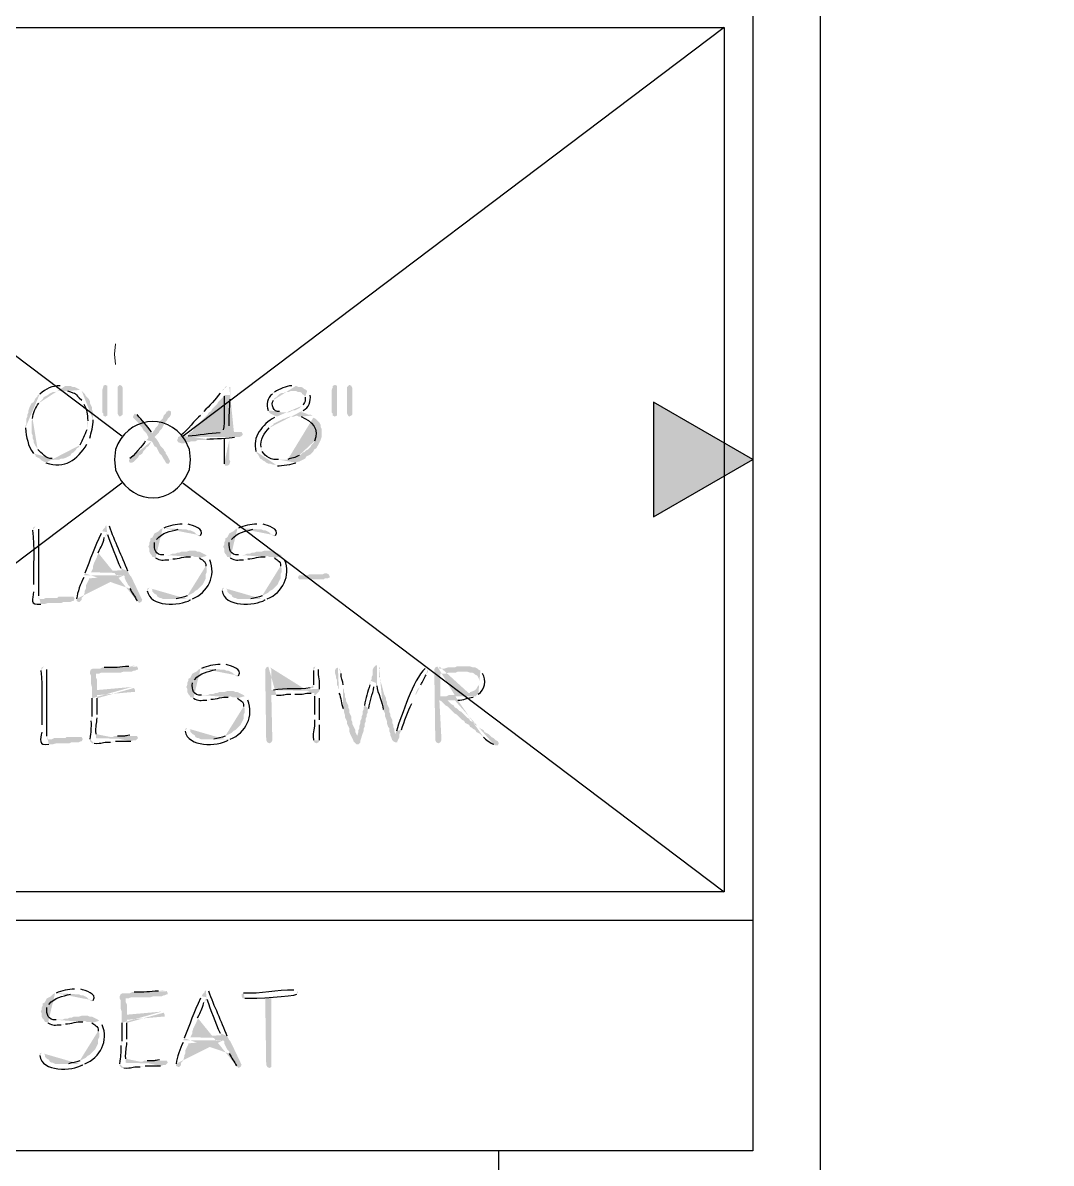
# Model space of a CAD drawing. Header units: inches. Extents: x -167 to 6071, y -6287 to -2731.
# Drawn here: x 221.4 to 274.9, y -5994.7 to -5935.3 of the extents above; entities that cross this region are included whole.
import ezdxf

# ---------------------------------------------------------------- set-up
doc = ezdxf.new("R2010")
doc.units = ezdxf.units.IN
doc.header["$LTSCALE"] = 96
doc.header["$MEASUREMENT"] = 0
doc.layers.add('Furniture', color=7, linetype='Continuous', lineweight=5, true_color=0x994d00)
doc.layers.add('PDF_Geometry', color=7, linetype='Continuous', true_color=0x4a4a4a)
doc.layers.add('PDF_Solid Fills', color=7, linetype='Continuous')

msp = doc.modelspace()

# ---------------------------------------------------------------- hatches: boundary and pattern name
at = {"layer": 'PDF_Solid Fills', "transparency": 33554559}
h = msp.add_hatch(color=256, dxfattribs=at)
h.paths.add_polyline_path([(223.53, -5954.175), (223.37, -5954.229)], flags=0)
h.paths.add_polyline_path([(222.303, -5954.655), (222.197, -5954.709), (222.197, -5954.762), (222.09, -5954.869), (221.983, -5955.082), (221.877, -5955.135), (221.77, -5955.349), (221.717, -5955.509), (221.717, -5955.615), (221.663, -5955.722), (221.663, -5955.829), (221.61, -5955.935), (221.61, -5956.202), (221.557, -5956.309), (221.557, -5956.415)], flags=0)
h.paths.add_polyline_path([(221.983, -5957.749), (222.09, -5957.855), (222.09, -5957.909), (222.303, -5958.015), (222.41, -5958.122), (223.21, -5958.069), (223.05, -5958.069), (222.943, -5958.015)], flags=0)
h.paths.add_polyline_path([(222.197, -5957.535), (222.143, -5957.429), (222.09, -5957.375), (221.983, -5957.162), (221.983, -5957.055), (221.93, -5956.949), (221.93, -5956.789), (221.877, -5956.682), (221.877, -5956.095), (221.93, -5955.935)], flags=0)
h.paths.add_polyline_path([(222.25, -5955.135), (222.357, -5955.029), (222.463, -5954.922), (222.517, -5954.815), (222.73, -5954.709), (222.783, -5954.655), (222.997, -5954.549), (223.103, -5954.549), (223.263, -5954.495), (223.477, -5954.495), (224.383, -5954.442), (224.33, -5954.389), (224.117, -5954.282), (224.01, -5954.282), (223.903, -5954.229), (223.637, -5954.229)], flags=0)
h = msp.add_hatch(color=256, dxfattribs=at)
h.paths.add_polyline_path([(224.383, -5954.442), (223.477, -5954.495), (223.743, -5954.495)], flags=0)
h.paths.add_polyline_path([(224.49, -5954.975), (224.543, -5955.082), (224.597, -5955.189)], flags=0)
h.paths.add_polyline_path([(224.81, -5956.042), (224.757, -5956.149), (224.757, -5956.522)], flags=0)
h.paths.add_polyline_path([(224.383, -5957.322), (224.33, -5957.429), (224.223, -5957.482), (224.17, -5957.589), (224.063, -5957.695), (223.957, -5957.749), (223.903, -5957.855), (223.69, -5957.962), (223.53, -5958.015), (223.423, -5958.015), (223.317, -5958.069), (223.21, -5958.069), (222.41, -5958.122), (222.623, -5958.229)], flags=0)
h.paths.add_polyline_path([(224.757, -5957.269), (224.917, -5956.949)], flags=0)
h.paths.add_polyline_path([(225.077, -5955.989), (225.077, -5955.615), (225.023, -5955.455), (225.023, -5955.349), (224.917, -5955.135), (224.917, -5955.029), (224.863, -5954.922), (224.703, -5954.762), (224.65, -5954.655), (224.49, -5954.495)], flags=0)
for points in [[(225.717, -5954.175), (225.61, -5954.229), (225.61, -5954.282), (225.557, -5954.442), (225.557, -5955.615), (225.61, -5955.669), (225.61, -5955.775), (225.717, -5955.829), (225.823, -5955.775), (225.823, -5954.229)], [(226.463, -5954.175), (226.357, -5954.282), (226.357, -5955.669), (226.41, -5955.775), (226.463, -5955.829), (226.57, -5955.775), (226.623, -5955.722), (226.623, -5954.335), (226.57, -5954.229)], [(237.663, -5954.175), (237.557, -5954.229), (237.557, -5954.282), (237.503, -5954.442), (237.503, -5955.615), (237.557, -5955.669), (237.557, -5955.775), (237.663, -5955.829), (237.77, -5955.775), (237.77, -5954.229)], [(238.41, -5954.175), (238.303, -5954.282), (238.303, -5955.669), (238.357, -5955.775), (238.41, -5955.829), (238.517, -5955.775), (238.57, -5955.722), (238.57, -5954.335), (238.517, -5954.229)], [(229.023, -5955.509), (228.97, -5955.562), (228.917, -5955.562), (228.863, -5955.669), (228.757, -5955.775), (228.703, -5955.935), (228.543, -5956.095), (228.437, -5956.309), (228.33, -5956.415), (228.277, -5956.522), (228.223, -5956.575), (228.17, -5956.682), (227.85, -5956.682), (227.957, -5956.895), (227.957, -5956.949), (227.85, -5957.055), (228.117, -5957.109), (228.17, -5957.162), (228.277, -5957.375), (228.383, -5957.429), (228.543, -5957.749), (228.65, -5957.855), (228.703, -5957.962), (228.81, -5958.122), (228.863, -5958.229), (228.917, -5958.282), (229.023, -5958.282), (229.077, -5958.175), (229.077, -5958.122), (228.97, -5957.909), (228.863, -5957.749), (228.863, -5957.695), (228.81, -5957.642), (228.757, -5957.535), (228.597, -5957.375), (228.49, -5957.162), (228.383, -5957.002), (228.277, -5956.895), (228.49, -5956.682), (228.543, -5956.575), (228.65, -5956.469), (228.703, -5956.362), (228.757, -5956.255), (228.81, -5956.202), (228.863, -5956.095), (228.917, -5956.042), (228.97, -5955.935), (229.077, -5955.829), (229.13, -5955.722), (229.13, -5955.562)], [(230.25, -5962.815), (230.09, -5962.815), (229.93, -5962.869), (229.663, -5962.869), (229.557, -5962.922), (229.45, -5962.922), (229.343, -5962.975), (229.183, -5962.975), (229.077, -5963.029), (228.757, -5963.029), (230.943, -5963.029), (230.837, -5962.975), (230.623, -5962.869), (230.517, -5962.869), (230.41, -5962.815)], [(234.143, -5962.815), (233.983, -5962.815), (233.823, -5962.869), (233.557, -5962.869), (233.45, -5962.922), (233.343, -5962.922), (233.237, -5962.975), (233.077, -5962.975), (232.97, -5963.029), (232.65, -5963.029), (234.837, -5963.029), (234.73, -5962.975), (234.517, -5962.869), (234.41, -5962.869), (234.303, -5962.815)], [(237.237, -5963.989), (237.13, -5963.989), (237.023, -5964.042), (236.33, -5964.042), (236.223, -5964.095), (235.797, -5964.095), (235.743, -5964.202), (235.797, -5964.309), (237.077, -5964.309), (237.13, -5964.255), (237.29, -5964.255), (237.397, -5964.202), (237.397, -5964.149), (237.343, -5964.042)], [(223.903, -5965.215), (223.263, -5965.215), (223.21, -5965.269), (222.623, -5965.269), (222.517, -5965.322), (222.25, -5965.322), (224.117, -5965.322), (224.063, -5965.215), (224.01, -5965.215)], [(244.437, -5968.842), (244.01, -5968.842), (243.903, -5968.895), (243.53, -5968.895), (243.37, -5968.949), (243.103, -5968.949), (245.13, -5969.002), (245.077, -5968.949), (244.97, -5968.895), (244.863, -5968.895), (244.703, -5968.842), (244.597, -5968.842)], [(232.223, -5970.122), (232.063, -5970.122), (231.903, -5970.175), (231.637, -5970.175), (231.53, -5970.229), (231.423, -5970.229), (231.317, -5970.282), (231.157, -5970.282), (231.05, -5970.335), (230.73, -5970.335), (232.917, -5970.335), (232.597, -5970.175), (232.49, -5970.175), (232.383, -5970.122)], [(224.33, -5972.522), (223.69, -5972.522), (223.637, -5972.575), (223.05, -5972.575), (222.943, -5972.629), (222.677, -5972.629), (224.543, -5972.629), (224.49, -5972.522), (224.437, -5972.522)], [(234.357, -5986.069), (234.037, -5986.069), (234.09, -5989.589), (234.143, -5989.695), (234.25, -5989.749), (234.357, -5989.695), (234.357, -5989.589)], [(224.65, -5987.029), (224.49, -5987.029), (224.33, -5987.082), (224.063, -5987.082), (223.957, -5987.135), (223.85, -5987.135), (223.743, -5987.189), (223.583, -5987.189), (223.477, -5987.242), (223.157, -5987.242), (225.343, -5987.242), (225.13, -5987.135), (225.023, -5987.082), (224.917, -5987.082), (224.81, -5987.029)]]:
    msp.add_hatch(color=256, dxfattribs=at).paths.add_polyline_path(points)
h = msp.add_hatch(color=256, dxfattribs=at)
h.paths.add_polyline_path([(232.063, -5954.229), (231.957, -5954.282), (231.903, -5954.389), (231.85, -5954.389), (231.797, -5954.495), (231.69, -5954.602)], flags=0)
h.paths.add_polyline_path([(230.837, -5955.562), (230.783, -5955.669), (230.677, -5955.775)], flags=0)
h.paths.add_polyline_path([(229.663, -5956.789), (229.61, -5956.842), (229.503, -5956.895), (229.503, -5956.949), (229.45, -5957.055), (229.503, -5957.162), (229.663, -5957.215), (229.823, -5957.215), (229.877, -5957.162), (230.09, -5957.162), (230.197, -5957.109), (230.41, -5957.109), (230.517, -5957.055), (230.89, -5957.055), (230.997, -5957.002)], flags=0)
h.paths.add_polyline_path([(232.437, -5956.895), (232.703, -5956.895), (229.93, -5956.895), (229.93, -5956.842), (230.037, -5956.789), (230.09, -5956.682), (230.197, -5956.629), (230.303, -5956.522), (230.357, -5956.415), (230.463, -5956.362), (230.517, -5956.255), (230.623, -5956.202), (230.677, -5956.095), (231.05, -5955.722), (231.103, -5955.615), (231.21, -5955.562), (231.263, -5955.455), (231.53, -5955.189), (231.583, -5955.082), (231.743, -5954.922), (231.85, -5954.815), (231.903, -5954.709), (232.223, -5954.709), (232.223, -5954.282), (232.17, -5954.282)], flags=0)
h = msp.add_hatch(color=256, dxfattribs=at)
h.paths.add_polyline_path([(236.223, -5954.495), (235.477, -5954.495), (235.637, -5954.495), (235.743, -5954.549), (235.85, -5954.549), (235.957, -5954.602), (235.957, -5954.655), (236.063, -5954.709), (236.117, -5954.815)], flags=0)
h.paths.add_polyline_path([(236.01, -5955.242), (235.903, -5955.295), (235.797, -5955.402), (235.583, -5955.509), (235.477, -5955.509), (235.263, -5955.615), (234.25, -5955.615), (234.303, -5955.669), (234.517, -5955.775), (234.677, -5955.829), (234.623, -5955.829), (234.517, -5955.882)], flags=0)
h.paths.add_polyline_path([(233.557, -5957.642), (233.61, -5957.749), (233.663, -5957.802), (233.77, -5958.015), (233.877, -5958.069), (233.93, -5958.122), (234.037, -5958.175), (234.09, -5958.229), (234.197, -5958.282), (234.303, -5958.282), (234.463, -5958.335), (234.57, -5958.335), (234.677, -5958.389)], flags=0)
h.paths.add_polyline_path([(235.637, -5958.229), (235.743, -5958.175), (235.797, -5958.175), (235.903, -5958.122), (234.837, -5958.069), (234.73, -5958.069)], flags=0)
h.paths.add_polyline_path([(233.877, -5957.642), (233.823, -5957.535), (233.823, -5957.429)], flags=0)
h.paths.add_polyline_path([(234.25, -5956.415), (234.357, -5956.309), (234.463, -5956.255), (234.463, -5956.202), (234.997, -5955.935), (235.05, -5955.935), (235.157, -5955.882), (235.317, -5955.829), (235.53, -5955.829), (235.69, -5955.775), (236.49, -5955.775), (236.383, -5955.722), (236.277, -5955.722), (236.17, -5955.669), (236.01, -5955.615), (235.903, -5955.615), (236.01, -5955.509)], flags=0)
h.paths.add_polyline_path([(236.383, -5954.709), (236.33, -5954.602)], flags=0)
h = msp.add_hatch(color=256, dxfattribs=at)
h.paths.add_polyline_path([(235.53, -5954.229), (235.423, -5954.229)], flags=0)
h.paths.add_polyline_path([(234.517, -5954.549), (234.463, -5954.549), (234.41, -5954.655)], flags=0)
h.paths.add_polyline_path([(234.197, -5955.509), (234.25, -5955.615), (234.997, -5955.615), (234.89, -5955.615), (234.783, -5955.562)], flags=0)
h.paths.add_polyline_path([(234.463, -5954.975), (234.517, -5954.869), (234.623, -5954.815), (234.783, -5954.655), (234.89, -5954.602), (234.997, -5954.602), (235.103, -5954.549), (235.263, -5954.549), (235.37, -5954.495), (236.223, -5954.495), (236.17, -5954.442), (236.063, -5954.389), (236.01, -5954.335), (235.903, -5954.282), (235.743, -5954.282), (235.637, -5954.229)], flags=0)
h = msp.add_hatch(color=256, dxfattribs=at)
h.paths.add_polyline_path([(232.223, -5954.709), (231.903, -5954.709), (231.903, -5954.762)], flags=0)
h.paths.add_polyline_path([(231.85, -5956.522), (231.85, -5956.682), (231.69, -5956.682)], flags=0)
h.paths.add_polyline_path([(230.037, -5956.842), (229.93, -5956.895), (232.703, -5956.895), (232.81, -5956.842), (232.863, -5956.789), (232.863, -5956.735), (232.81, -5956.629), (232.17, -5956.629), (232.17, -5956.309)], flags=0)
h.paths.add_polyline_path([(232.223, -5954.922), (232.223, -5954.815)], flags=0)
h = msp.add_hatch(color=256, dxfattribs=at)
h.paths.add_polyline_path([(227.263, -5955.669), (227.21, -5955.722), (227.157, -5955.829), (227.157, -5955.882), (227.477, -5956.202), (227.53, -5956.309), (227.637, -5956.415), (227.69, -5956.522), (227.797, -5956.629), (227.85, -5956.682), (228.17, -5956.682), (228.117, -5956.629)], flags=0)
h.paths.add_polyline_path([(227.37, -5955.722), (227.317, -5955.722)], flags=0)
h = msp.add_hatch(color=256, dxfattribs=at)
h.paths.add_polyline_path([(236.49, -5955.775), (235.69, -5955.775), (235.797, -5955.829), (235.903, -5955.829)], flags=0)
h.paths.add_polyline_path([(236.597, -5957.109), (236.543, -5957.215), (236.437, -5957.322), (236.383, -5957.429), (236.277, -5957.535), (236.17, -5957.589), (236.063, -5957.695), (236.01, -5957.695), (235.903, -5957.802), (235.797, -5957.855)], flags=0)
h.paths.add_polyline_path([(235.21, -5958.069), (234.837, -5958.069), (235.903, -5958.122), (236.117, -5958.015), (236.17, -5957.909), (236.383, -5957.802), (236.49, -5957.695), (236.543, -5957.642), (236.597, -5957.535), (236.703, -5957.482), (236.917, -5957.055), (236.97, -5956.895), (236.97, -5956.469), (236.917, -5956.362), (236.917, -5956.255), (236.863, -5956.149), (236.65, -5955.935), (236.543, -5955.882)], flags=0)
h = msp.add_hatch(color=256, dxfattribs=at)
h.paths.add_polyline_path([(227.85, -5957.055), (227.797, -5957.109)], flags=0)
h.paths.add_polyline_path([(226.997, -5958.015), (226.943, -5958.122), (226.997, -5958.229), (227.103, -5958.229), (227.21, -5958.175), (227.423, -5957.962), (227.477, -5957.855), (227.583, -5957.802), (227.637, -5957.749), (227.69, -5957.642), (227.797, -5957.535), (227.85, -5957.429), (227.957, -5957.375), (228.063, -5957.215), (228.117, -5957.109)], flags=0)
h = msp.add_hatch(color=256, dxfattribs=at)
h.paths.add_polyline_path([(232.17, -5956.949), (231.903, -5956.949), (231.903, -5957.002)], flags=0)
h.paths.add_polyline_path([(231.903, -5958.282), (231.957, -5958.389), (232.063, -5958.389), (232.17, -5958.335), (232.223, -5958.175), (232.17, -5958.069), (232.17, -5957.055)], flags=0)
h = msp.add_hatch(color=256, dxfattribs=at)
h.paths.add_polyline_path([(222.09, -5961.535), (221.983, -5961.589), (221.93, -5961.749)], flags=0)
h.paths.add_polyline_path([(221.983, -5964.575), (221.983, -5964.949)], flags=0)
h.paths.add_polyline_path([(222.357, -5965.589), (222.57, -5965.589), (222.73, -5965.535), (223.423, -5965.535), (223.53, -5965.482), (223.903, -5965.482), (224.01, -5965.429), (224.063, -5965.429), (224.117, -5965.322), (222.25, -5965.322), (222.25, -5965.162)], flags=0)
h.paths.add_polyline_path([(222.25, -5961.695), (222.197, -5961.589)], flags=0)
h = msp.add_hatch(color=256, dxfattribs=at)
h.paths.add_polyline_path([(225.557, -5961.802), (225.503, -5961.909)], flags=0)
h.paths.add_polyline_path([(224.65, -5963.989), (224.597, -5964.095), (226.677, -5964.095), (226.73, -5964.149), (226.73, -5964.255), (226.783, -5964.362), (226.89, -5964.575), (226.997, -5964.682), (226.997, -5964.789)], flags=0)
h.paths.add_polyline_path([(227.37, -5965.429), (227.477, -5965.535), (227.583, -5965.482), (227.637, -5965.375), (227.157, -5964.362), (227.103, -5964.255), (227.05, -5964.149), (226.997, -5964.095), (226.943, -5963.989), (224.97, -5963.935), (225.077, -5963.722), (225.077, -5963.615), (225.13, -5963.455), (225.183, -5963.349), (225.29, -5963.135), (225.29, -5963.082), (225.343, -5963.029), (225.343, -5962.922)], flags=0)
h.paths.add_polyline_path([(225.663, -5962.122), (225.77, -5962.015), (225.823, -5961.855)], flags=0)
h = msp.add_hatch(color=256, dxfattribs=at)
h.paths.add_polyline_path([(225.77, -5961.482), (225.717, -5961.535), (225.717, -5961.589), (225.663, -5961.642), (225.61, -5961.695), (225.557, -5961.802), (225.823, -5961.855), (225.823, -5961.962)], flags=0)
h.paths.add_polyline_path([(226.517, -5963.722), (226.57, -5963.829), (224.97, -5963.935), (226.943, -5963.989), (226.89, -5963.882)], flags=0)
h.paths.add_polyline_path([(225.93, -5961.535), (225.877, -5961.482)], flags=0)
h = msp.add_hatch(color=256, dxfattribs=at)
h.paths.add_polyline_path([(228.703, -5961.642), (228.597, -5961.695), (228.49, -5961.802), (228.277, -5961.909), (228.17, -5962.122), (228.063, -5962.175), (228.063, -5962.282), (228.01, -5962.389), (228.01, -5962.495), (227.957, -5962.602), (228.01, -5962.709), (228.01, -5962.869), (228.063, -5962.975), (228.117, -5963.029), (228.17, -5963.135), (228.223, -5963.135), (228.33, -5963.189)], flags=0)
h.paths.add_polyline_path([(229.023, -5963.295), (229.13, -5963.295), (229.237, -5963.242)], flags=0)
h.paths.add_polyline_path([(230.143, -5963.135), (230.25, -5963.082), (230.997, -5963.082), (230.943, -5963.029), (228.757, -5963.029)], flags=0)
h.paths.add_polyline_path([(228.277, -5962.389), (228.33, -5962.282), (228.383, -5962.229)], flags=0)
h.paths.add_polyline_path([(229.503, -5961.695), (229.77, -5961.695)], flags=0)
h = msp.add_hatch(color=256, dxfattribs=at)
h.paths.add_polyline_path([(229.77, -5961.429), (229.717, -5961.429)], flags=0)
h.paths.add_polyline_path([(228.757, -5961.642), (228.703, -5961.642), (229.77, -5961.695), (229.93, -5961.695), (230.037, -5961.749), (230.143, -5961.749), (230.25, -5961.802), (230.357, -5961.855), (230.463, -5961.962), (230.517, -5961.962), (230.517, -5962.015), (230.623, -5962.069), (230.677, -5962.015)], flags=0)
h.paths.add_polyline_path([(230.037, -5961.429), (229.877, -5961.429)], flags=0)
h = msp.add_hatch(color=256, dxfattribs=at)
h.paths.add_polyline_path([(232.597, -5961.642), (232.49, -5961.695), (232.383, -5961.802), (232.17, -5961.909), (232.063, -5962.122), (231.957, -5962.175), (231.957, -5962.282), (231.903, -5962.389), (231.903, -5962.495), (231.85, -5962.602), (231.903, -5962.709), (231.903, -5962.869), (231.957, -5962.975), (232.01, -5963.029), (232.063, -5963.135), (232.117, -5963.135), (232.223, -5963.189)], flags=0)
h.paths.add_polyline_path([(232.917, -5963.295), (233.023, -5963.295), (233.13, -5963.242)], flags=0)
h.paths.add_polyline_path([(234.037, -5963.135), (234.143, -5963.082), (234.89, -5963.082), (234.837, -5963.029), (232.65, -5963.029)], flags=0)
h.paths.add_polyline_path([(232.17, -5962.389), (232.223, -5962.282), (232.277, -5962.229)], flags=0)
h.paths.add_polyline_path([(233.397, -5961.695), (233.663, -5961.695)], flags=0)
h = msp.add_hatch(color=256, dxfattribs=at)
h.paths.add_polyline_path([(233.663, -5961.429), (233.61, -5961.429)], flags=0)
h.paths.add_polyline_path([(232.65, -5961.642), (232.597, -5961.642), (233.663, -5961.695), (233.823, -5961.695), (233.93, -5961.749), (234.037, -5961.749), (234.143, -5961.802), (234.25, -5961.855), (234.357, -5961.962), (234.41, -5961.962), (234.41, -5962.015), (234.517, -5962.069), (234.57, -5962.015)], flags=0)
h.paths.add_polyline_path([(233.93, -5961.429), (233.77, -5961.429)], flags=0)
h = msp.add_hatch(color=256, dxfattribs=at)
h.paths.add_polyline_path([(230.997, -5963.082), (230.25, -5963.082), (230.357, -5963.135), (230.517, -5963.135), (230.623, -5963.189)], flags=0)
h.paths.add_polyline_path([(230.943, -5963.615), (230.997, -5963.722), (230.997, -5963.935), (230.943, -5964.042), (230.943, -5964.255), (230.89, -5964.362), (230.783, -5964.575), (230.517, -5964.842), (230.41, -5964.895), (230.303, -5965.002), (229.983, -5965.162)], flags=0)
h.paths.add_polyline_path([(229.397, -5965.322), (229.023, -5965.322), (230.25, -5965.322)], flags=0)
h.paths.add_polyline_path([(231.157, -5963.295), (231.05, -5963.189)], flags=0)
h = msp.add_hatch(color=256, dxfattribs=at)
h.paths.add_polyline_path([(234.89, -5963.082), (234.143, -5963.082), (234.25, -5963.135), (234.41, -5963.135), (234.517, -5963.189)], flags=0)
h.paths.add_polyline_path([(234.837, -5963.615), (234.89, -5963.722), (234.89, -5963.935), (234.837, -5964.042), (234.837, -5964.255), (234.783, -5964.362), (234.677, -5964.575), (234.517, -5964.735), (234.41, -5964.842), (234.303, -5964.895), (234.197, -5965.002), (233.877, -5965.162)], flags=0)
h.paths.add_polyline_path([(233.29, -5965.322), (232.917, -5965.322), (234.143, -5965.322)], flags=0)
h.paths.add_polyline_path([(235.05, -5963.295), (234.943, -5963.189)], flags=0)
h = msp.add_hatch(color=256, dxfattribs=at)
h.paths.add_polyline_path([(224.597, -5964.095), (224.597, -5964.202)], flags=0)
h.paths.add_polyline_path([(224.223, -5965.322), (224.223, -5965.429), (224.33, -5965.482), (224.383, -5965.482), (224.49, -5965.375), (224.49, -5965.269), (224.597, -5965.162), (224.65, -5964.949), (224.65, -5964.895), (224.703, -5964.789), (224.703, -5964.629), (224.757, -5964.522), (224.81, -5964.415), (224.863, -5964.309), (224.863, -5964.255), (226.677, -5964.095)], flags=0)
h = msp.add_hatch(color=256, dxfattribs=at)
h.paths.add_polyline_path([(228.01, -5964.735), (227.903, -5964.789), (227.903, -5964.895)], flags=0)
h.paths.add_polyline_path([(230.143, -5965.375), (230.25, -5965.322), (228.703, -5965.322), (228.597, -5965.269), (228.543, -5965.269), (228.437, -5965.215), (228.383, -5965.109), (228.277, -5965.055), (228.17, -5964.949), (228.17, -5964.842), (228.117, -5964.789)], flags=0)
h = msp.add_hatch(color=256, dxfattribs=at)
h.paths.add_polyline_path([(231.903, -5964.735), (231.797, -5964.789), (231.797, -5964.895)], flags=0)
h.paths.add_polyline_path([(234.037, -5965.375), (234.143, -5965.322), (232.597, -5965.322), (232.49, -5965.269), (232.437, -5965.269), (232.33, -5965.215), (232.277, -5965.109), (232.17, -5965.055), (232.063, -5964.949), (232.063, -5964.842), (232.01, -5964.789)], flags=0)
h = msp.add_hatch(color=256, dxfattribs=at)
h.paths.add_polyline_path([(222.517, -5968.842), (222.41, -5968.895), (222.357, -5969.055)], flags=0)
h.paths.add_polyline_path([(222.41, -5971.882), (222.41, -5972.255)], flags=0)
h.paths.add_polyline_path([(222.783, -5972.895), (222.997, -5972.895), (223.157, -5972.842), (223.85, -5972.842), (223.957, -5972.789), (224.33, -5972.789), (224.437, -5972.735), (224.49, -5972.735), (224.543, -5972.629), (222.677, -5972.629), (222.677, -5972.469)], flags=0)
h.paths.add_polyline_path([(222.677, -5969.002), (222.623, -5968.895)], flags=0)
h = msp.add_hatch(color=256, dxfattribs=at)
h.paths.add_polyline_path([(227.263, -5968.789), (227.103, -5968.842), (226.943, -5968.842)], flags=0)
h.paths.add_polyline_path([(225.663, -5968.895), (225.557, -5968.895), (225.45, -5968.949), (225.077, -5968.949), (224.97, -5969.002), (224.917, -5969.109), (224.917, -5969.215), (224.97, -5969.322), (224.97, -5969.749), (225.023, -5969.909), (225.023, -5970.122), (225.29, -5970.069), (225.29, -5969.535), (225.237, -5969.429), (225.237, -5969.215), (225.397, -5969.215), (225.503, -5969.162), (226.517, -5969.162), (226.677, -5969.109), (227.103, -5969.109), (227.21, -5969.055), (227.263, -5969.055), (227.37, -5969.002), (227.423, -5969.002), (227.423, -5968.949), (227.37, -5968.842)], flags=0)
h = msp.add_hatch(color=256, dxfattribs=at)
h.paths.add_polyline_path([(230.677, -5968.949), (230.57, -5969.002), (230.463, -5969.109), (230.25, -5969.215), (230.143, -5969.429), (230.037, -5969.482), (230.037, -5969.589), (229.983, -5969.695), (229.983, -5969.802), (229.93, -5969.909), (229.983, -5970.015), (229.983, -5970.175), (230.037, -5970.282), (230.09, -5970.335), (230.143, -5970.442), (230.197, -5970.442), (230.303, -5970.495)], flags=0)
h.paths.add_polyline_path([(230.997, -5970.602), (231.103, -5970.602), (231.21, -5970.549)], flags=0)
h.paths.add_polyline_path([(232.117, -5970.442), (232.223, -5970.389), (232.97, -5970.389), (232.917, -5970.335), (230.73, -5970.335)], flags=0)
h.paths.add_polyline_path([(230.25, -5969.695), (230.303, -5969.589), (230.357, -5969.535)], flags=0)
h.paths.add_polyline_path([(231.477, -5969.002), (231.743, -5969.002)], flags=0)
h = msp.add_hatch(color=256, dxfattribs=at)
h.paths.add_polyline_path([(231.743, -5968.735), (231.69, -5968.735)], flags=0)
h.paths.add_polyline_path([(230.73, -5968.949), (230.677, -5968.949), (231.743, -5969.002), (231.903, -5969.002), (232.01, -5969.055), (232.117, -5969.055), (232.33, -5969.162), (232.437, -5969.269), (232.49, -5969.269), (232.49, -5969.322), (232.597, -5969.375), (232.65, -5969.322)], flags=0)
h.paths.add_polyline_path([(232.01, -5968.735), (231.85, -5968.735)], flags=0)
h = msp.add_hatch(color=256, dxfattribs=at)
h.paths.add_polyline_path([(234.197, -5968.842), (234.09, -5968.895), (234.037, -5969.002), (234.09, -5972.682), (234.143, -5972.789), (234.25, -5972.842), (234.357, -5972.789), (234.41, -5972.682), (234.357, -5970.335), (234.623, -5970.335)], flags=0)
h.paths.add_polyline_path([(235.37, -5970.282), (235.583, -5970.282)], flags=0)
h.paths.add_polyline_path([(236.437, -5970.229), (236.597, -5970.229), (236.863, -5970.122), (234.357, -5970.069), (234.357, -5969.002), (234.303, -5968.895)], flags=0)
h = msp.add_hatch(color=256, dxfattribs=at)
h.paths.add_polyline_path([(236.65, -5968.842), (236.543, -5968.895), (236.543, -5969.055)], flags=0)
h.paths.add_polyline_path([(236.543, -5969.802), (236.543, -5969.962), (236.383, -5969.962)], flags=0)
h.paths.add_polyline_path([(234.463, -5970.069), (234.357, -5970.069), (236.863, -5970.122), (236.863, -5970.015)], flags=0)
h.paths.add_polyline_path([(236.81, -5969.002), (236.757, -5968.895)], flags=0)
h = msp.add_hatch(color=256, dxfattribs=at)
h.paths.add_polyline_path([(237.823, -5968.895), (237.717, -5968.949), (237.663, -5969.055), (237.663, -5969.162), (237.717, -5969.322), (237.717, -5969.429), (237.77, -5969.535), (237.77, -5969.802), (237.823, -5969.855), (237.823, -5969.962), (237.877, -5970.069), (237.877, -5970.229)], flags=0)
h.paths.add_polyline_path([(238.09, -5971.029), (238.143, -5971.135), (238.143, -5971.242), (238.197, -5971.402), (238.197, -5971.509), (238.303, -5971.722), (238.303, -5971.829), (238.41, -5972.042), (238.41, -5972.202), (238.463, -5972.362), (238.517, -5972.469), (238.623, -5972.682), (238.623, -5972.735), (238.783, -5972.895), (238.89, -5972.895), (238.997, -5972.789), (238.997, -5972.682), (239.05, -5972.522), (238.837, -5972.522), (238.837, -5972.469), (238.783, -5972.362), (238.73, -5972.255), (238.73, -5972.149), (238.57, -5971.829), (238.57, -5971.722), (238.517, -5971.615), (238.517, -5971.455), (238.463, -5971.349), (238.41, -5971.242), (238.41, -5971.082), (238.357, -5970.975), (238.357, -5970.869), (238.25, -5970.655), (238.25, -5970.549), (238.197, -5970.442), (238.197, -5970.282), (238.143, -5970.175), (238.143, -5970.069), (238.09, -5969.962), (238.09, -5969.802)], flags=0)
h.paths.add_polyline_path([(237.983, -5969.215), (237.983, -5969.162), (237.93, -5969.002), (237.877, -5968.949)], flags=0)
h = msp.add_hatch(color=256, dxfattribs=at)
h.paths.add_polyline_path([(239.85, -5968.789), (239.797, -5968.789), (239.69, -5968.895), (239.637, -5969.002), (239.637, -5969.269), (239.583, -5969.375), (239.583, -5969.482), (239.53, -5969.589), (239.797, -5969.695), (239.797, -5969.749), (239.85, -5969.855)], flags=0)
h.paths.add_polyline_path([(240.17, -5971.082), (240.223, -5971.189), (240.277, -5971.295), (240.277, -5971.455), (240.33, -5971.562), (240.383, -5971.722), (240.383, -5971.829), (240.437, -5971.989), (240.49, -5972.042), (240.49, -5972.202), (240.543, -5972.309), (240.543, -5972.415), (240.597, -5972.522), (240.65, -5972.682), (240.703, -5972.735), (240.81, -5972.789), (240.917, -5972.789), (240.917, -5972.735), (241.023, -5972.522), (241.023, -5972.362), (240.81, -5972.362), (240.757, -5972.202), (240.757, -5972.095), (240.703, -5971.989), (240.703, -5971.882), (240.65, -5971.775), (240.65, -5971.615), (240.543, -5971.402), (240.543, -5971.295), (240.49, -5971.189), (240.49, -5971.029), (240.437, -5970.922), (240.383, -5970.815), (240.383, -5970.709), (240.33, -5970.602), (240.33, -5970.495), (240.223, -5970.282), (240.117, -5969.855), (240.063, -5969.695), (240.01, -5969.589), (240.01, -5969.429), (239.957, -5969.375), (239.957, -5969.055), (240.01, -5968.949), (239.957, -5968.842)], flags=0)
h = msp.add_hatch(color=256, dxfattribs=at)
h.paths.add_polyline_path([(242.41, -5968.949), (242.357, -5968.949)], flags=0)
h.paths.add_polyline_path([(240.863, -5972.202), (240.81, -5972.362), (241.023, -5972.362), (241.077, -5972.255), (241.13, -5972.149)], flags=0)
h.paths.add_polyline_path([(241.663, -5970.762), (241.877, -5970.335), (241.877, -5970.229), (241.983, -5970.015), (242.09, -5969.909), (242.143, -5969.802)], flags=0)
h.paths.add_polyline_path([(242.41, -5969.269), (242.517, -5969.109), (242.517, -5968.949)], flags=0)
h = msp.add_hatch(color=256, dxfattribs=at)
h.paths.add_polyline_path([(242.997, -5968.842), (242.89, -5968.895), (242.837, -5969.002), (242.89, -5972.629), (242.89, -5972.682), (242.943, -5972.789), (243.05, -5972.842), (243.157, -5972.789), (243.21, -5972.682), (243.21, -5972.629), (243.103, -5970.602), (244.063, -5970.602)], flags=0)
h.paths.add_polyline_path([(244.863, -5970.442), (244.917, -5970.389), (243.157, -5970.389), (243.157, -5969.215), (243.423, -5969.215), (243.583, -5969.162), (243.957, -5969.162), (244.063, -5969.109), (244.437, -5969.109), (245.237, -5969.055), (245.13, -5969.002), (243.103, -5968.949), (243.103, -5968.842)], flags=0)
h = msp.add_hatch(color=256, dxfattribs=at)
h.paths.add_polyline_path([(245.237, -5969.055), (244.437, -5969.109), (244.543, -5969.109), (244.703, -5969.162), (244.81, -5969.162), (244.917, -5969.215), (244.97, -5969.269), (245.077, -5969.322), (245.13, -5969.429), (245.183, -5969.535), (245.183, -5969.749), (245.13, -5969.855), (245.077, -5969.909), (245.023, -5970.015), (244.97, -5970.069), (244.863, -5970.122), (244.703, -5970.175), (244.703, -5970.229), (244.543, -5970.229), (244.437, -5970.282), (244.223, -5970.282), (244.117, -5970.335), (243.583, -5970.335), (243.477, -5970.389), (243.157, -5970.389), (245.023, -5970.389), (245.023, -5970.335), (245.13, -5970.282)], flags=0)
h.paths.add_polyline_path([(245.343, -5969.215), (245.29, -5969.109)], flags=0)
h = msp.add_hatch(color=256, dxfattribs=at)
h.paths.add_polyline_path([(227.103, -5969.909), (225.29, -5970.069), (225.023, -5970.122), (225.023, -5970.495)], flags=0)
h.paths.add_polyline_path([(225.023, -5971.455), (225.023, -5971.562), (224.97, -5971.669)], flags=0)
h.paths.add_polyline_path([(224.917, -5972.629), (224.917, -5972.735), (225.023, -5972.842), (225.13, -5972.842)], flags=0)
h.paths.add_polyline_path([(225.983, -5972.789), (226.09, -5972.789), (226.25, -5972.735)], flags=0)
h.paths.add_polyline_path([(227.05, -5972.735), (227.21, -5972.682), (227.317, -5972.682), (227.37, -5972.629), (225.237, -5972.575), (225.237, -5972.362)], flags=0)
h.paths.add_polyline_path([(225.29, -5971.509), (225.29, -5971.349)], flags=0)
h.paths.add_polyline_path([(225.29, -5970.495), (225.29, -5970.335), (227.103, -5970.175), (227.263, -5970.175), (227.263, -5970.069), (227.21, -5969.962)], flags=0)
h = msp.add_hatch(color=256, dxfattribs=at)
h.paths.add_polyline_path([(236.863, -5970.122), (236.597, -5970.229), (236.597, -5970.389)], flags=0)
h.paths.add_polyline_path([(236.597, -5971.349), (236.597, -5971.615)], flags=0)
h.paths.add_polyline_path([(236.543, -5972.682), (236.597, -5972.789), (236.703, -5972.842), (236.81, -5972.789), (236.863, -5972.682)], flags=0)
h.paths.add_polyline_path([(236.863, -5971.882), (236.863, -5971.615)], flags=0)
h.paths.add_polyline_path([(236.863, -5970.495), (236.863, -5970.229)], flags=0)
h = msp.add_hatch(color=256, dxfattribs=at)
h.paths.add_polyline_path([(239.53, -5969.589), (239.477, -5969.695), (239.477, -5969.802)], flags=0)
h.paths.add_polyline_path([(239.21, -5970.869), (239.157, -5970.975), (239.157, -5971.082), (239.103, -5971.189), (239.103, -5971.349), (239.05, -5971.455), (239.05, -5971.562), (238.997, -5971.669), (238.997, -5971.775), (238.943, -5971.935), (238.943, -5972.042), (238.89, -5972.149), (238.89, -5972.255), (238.837, -5972.415), (238.837, -5972.522), (239.05, -5972.522), (239.103, -5972.362), (239.157, -5972.202), (239.157, -5972.095), (239.21, -5971.989), (239.21, -5971.829), (239.263, -5971.722), (239.263, -5971.562), (239.317, -5971.455), (239.317, -5971.349), (239.37, -5971.242), (239.37, -5971.135), (239.423, -5971.029)], flags=0)
h.paths.add_polyline_path([(239.69, -5969.909), (239.797, -5969.695)], flags=0)
h = msp.add_hatch(color=256, dxfattribs=at)
h.paths.add_polyline_path([(232.97, -5970.389), (232.223, -5970.389), (232.33, -5970.442), (232.49, -5970.442), (232.597, -5970.495)], flags=0)
h.paths.add_polyline_path([(232.917, -5970.922), (232.97, -5971.029), (232.97, -5971.242), (232.917, -5971.349), (232.917, -5971.562), (232.757, -5971.882), (232.49, -5972.149), (232.383, -5972.202), (232.277, -5972.309), (232.17, -5972.362), (232.063, -5972.415), (231.957, -5972.469)], flags=0)
h.paths.add_polyline_path([(231.37, -5972.629), (230.997, -5972.629), (232.223, -5972.629)], flags=0)
h.paths.add_polyline_path([(233.13, -5970.602), (233.023, -5970.495)], flags=0)
h = msp.add_hatch(color=256, dxfattribs=at)
h.paths.add_polyline_path([(244.063, -5970.602), (243.103, -5970.602), (243.21, -5970.655), (243.423, -5970.869), (243.53, -5970.922), (243.637, -5971.029), (243.797, -5971.189), (243.903, -5971.295), (244.01, -5971.349), (244.277, -5971.615), (244.383, -5971.669), (244.437, -5971.775), (244.65, -5971.882), (244.703, -5971.989), (244.81, -5972.042), (244.863, -5972.095), (244.97, -5972.149), (245.023, -5972.255), (245.237, -5972.362), (245.397, -5972.522)], flags=0)
h.paths.add_polyline_path([(245.93, -5972.895), (245.983, -5972.949), (246.143, -5972.949), (246.197, -5972.842), (246.143, -5972.735), (246.037, -5972.682), (245.93, -5972.575), (245.823, -5972.522), (245.717, -5972.415), (245.663, -5972.362), (245.557, -5972.309), (245.45, -5972.255), (245.397, -5972.149), (245.183, -5972.042), (245.077, -5971.935), (244.97, -5971.882), (244.917, -5971.775), (244.703, -5971.669), (244.65, -5971.562), (244.543, -5971.509), (244.223, -5971.189), (244.117, -5971.135), (244.01, -5971.029), (243.903, -5970.975), (243.85, -5970.869), (243.743, -5970.815), (243.53, -5970.602), (243.903, -5970.602)], flags=0)
h = msp.add_hatch(color=256, dxfattribs=at)
h.paths.add_polyline_path([(227.21, -5972.415), (226.997, -5972.415)], flags=0)
h.paths.add_polyline_path([(226.357, -5972.469), (226.197, -5972.469), (226.09, -5972.522), (225.61, -5972.522), (225.45, -5972.575), (225.237, -5972.575), (227.37, -5972.629), (227.423, -5972.575), (227.37, -5972.469)], flags=0)
h = msp.add_hatch(color=256, dxfattribs=at)
h.paths.add_polyline_path([(229.983, -5972.042), (229.877, -5972.095), (229.877, -5972.202)], flags=0)
h.paths.add_polyline_path([(232.117, -5972.682), (232.223, -5972.629), (230.677, -5972.629), (230.57, -5972.575), (230.517, -5972.575), (230.41, -5972.522), (230.357, -5972.415), (230.25, -5972.362), (230.143, -5972.255), (230.143, -5972.149), (230.09, -5972.095)], flags=0)
h = msp.add_hatch(color=256, dxfattribs=at)
h.paths.add_polyline_path([(223.103, -5985.855), (222.997, -5985.909), (222.89, -5986.015), (222.677, -5986.122), (222.57, -5986.335), (222.463, -5986.389), (222.463, -5986.495), (222.41, -5986.602), (222.41, -5986.709), (222.357, -5986.815), (222.41, -5986.922), (222.41, -5987.082), (222.463, -5987.189), (222.517, -5987.242), (222.57, -5987.349), (222.623, -5987.349), (222.73, -5987.402)], flags=0)
h.paths.add_polyline_path([(223.423, -5987.509), (223.53, -5987.509), (223.637, -5987.455)], flags=0)
h.paths.add_polyline_path([(224.543, -5987.349), (224.65, -5987.295), (225.397, -5987.295), (225.343, -5987.242), (223.157, -5987.242)], flags=0)
h.paths.add_polyline_path([(222.677, -5986.602), (222.73, -5986.495), (222.783, -5986.442)], flags=0)
h.paths.add_polyline_path([(223.903, -5985.909), (224.17, -5985.909)], flags=0)
h = msp.add_hatch(color=256, dxfattribs=at)
h.paths.add_polyline_path([(224.17, -5985.642), (224.117, -5985.642)], flags=0)
h.paths.add_polyline_path([(223.157, -5985.855), (223.103, -5985.855), (224.17, -5985.909), (224.33, -5985.909), (224.437, -5985.962), (224.543, -5985.962), (224.757, -5986.069), (224.863, -5986.175), (224.917, -5986.175), (224.917, -5986.229), (225.023, -5986.282), (225.077, -5986.229)], flags=0)
h.paths.add_polyline_path([(224.437, -5985.642), (224.277, -5985.642)], flags=0)
h = msp.add_hatch(color=256, dxfattribs=at)
h.paths.add_polyline_path([(228.81, -5985.695), (228.65, -5985.749), (228.49, -5985.749)], flags=0)
h.paths.add_polyline_path([(227.21, -5985.802), (227.103, -5985.802), (226.997, -5985.855), (226.623, -5985.855), (226.517, -5985.909), (226.463, -5986.015), (226.463, -5986.122), (226.517, -5986.229), (226.517, -5986.655), (226.57, -5986.815), (226.57, -5987.029), (226.837, -5986.975), (226.837, -5986.442), (226.783, -5986.335), (226.783, -5986.122), (226.943, -5986.122), (227.05, -5986.069), (228.063, -5986.069), (228.223, -5986.015), (228.65, -5986.015), (228.757, -5985.962), (228.81, -5985.962), (228.917, -5985.909), (228.97, -5985.909), (228.97, -5985.855), (228.917, -5985.749)], flags=0)
h = msp.add_hatch(color=256, dxfattribs=at)
h.paths.add_polyline_path([(230.73, -5986.015), (230.677, -5986.122)], flags=0)
h.paths.add_polyline_path([(229.823, -5988.202), (229.77, -5988.309), (231.85, -5988.309), (231.903, -5988.362), (231.903, -5988.469), (232.063, -5988.789), (232.17, -5988.895), (232.17, -5989.002)], flags=0)
h.paths.add_polyline_path([(232.543, -5989.642), (232.597, -5989.695), (232.65, -5989.749), (232.757, -5989.695), (232.81, -5989.589), (232.33, -5988.575), (232.223, -5988.362), (232.17, -5988.309), (232.117, -5988.202), (230.143, -5988.149), (230.25, -5987.935), (230.25, -5987.829), (230.303, -5987.669), (230.463, -5987.349), (230.463, -5987.295), (230.517, -5987.242), (230.517, -5987.135)], flags=0)
h.paths.add_polyline_path([(230.837, -5986.335), (230.943, -5986.229), (230.997, -5986.069)], flags=0)
h = msp.add_hatch(color=256, dxfattribs=at)
h.paths.add_polyline_path([(230.943, -5985.695), (230.89, -5985.749), (230.89, -5985.802), (230.783, -5985.909), (230.73, -5986.015), (230.997, -5986.069), (230.997, -5986.175)], flags=0)
h.paths.add_polyline_path([(231.69, -5987.935), (231.743, -5988.042), (230.143, -5988.149), (232.117, -5988.202), (232.063, -5988.095)], flags=0)
h.paths.add_polyline_path([(231.103, -5985.749), (231.05, -5985.695)], flags=0)
h = msp.add_hatch(color=256, dxfattribs=at)
h.paths.add_polyline_path([(235.583, -5985.695), (235.53, -5985.695)], flags=0)
h.paths.add_polyline_path([(232.917, -5985.855), (232.81, -5985.909), (232.81, -5986.015), (232.863, -5986.122), (232.97, -5986.122)], flags=0)
h.paths.add_polyline_path([(235.69, -5985.909), (235.743, -5985.802), (235.69, -5985.749)], flags=0)
h = msp.add_hatch(color=256, dxfattribs=at)
h.paths.add_polyline_path([(225.397, -5987.295), (224.65, -5987.295), (224.757, -5987.349), (224.917, -5987.349), (225.023, -5987.402)], flags=0)
h.paths.add_polyline_path([(225.343, -5987.829), (225.397, -5987.935), (225.397, -5988.149), (225.343, -5988.255), (225.343, -5988.469), (225.183, -5988.789), (225.077, -5988.895), (224.917, -5989.055), (224.81, -5989.109), (224.703, -5989.215), (224.383, -5989.375)], flags=0)
h.paths.add_polyline_path([(223.797, -5989.535), (223.423, -5989.535), (224.65, -5989.535)], flags=0)
h.paths.add_polyline_path([(225.557, -5987.509), (225.45, -5987.402)], flags=0)
h = msp.add_hatch(color=256, dxfattribs=at)
h.paths.add_polyline_path([(228.65, -5986.815), (226.837, -5986.975), (226.57, -5987.029), (226.57, -5987.402)], flags=0)
h.paths.add_polyline_path([(226.57, -5988.362), (226.57, -5988.469), (226.517, -5988.575)], flags=0)
h.paths.add_polyline_path([(226.463, -5989.535), (226.463, -5989.642), (226.517, -5989.695), (226.57, -5989.749), (226.677, -5989.749)], flags=0)
h.paths.add_polyline_path([(227.53, -5989.695), (227.637, -5989.695), (227.797, -5989.642)], flags=0)
h.paths.add_polyline_path([(228.597, -5989.642), (228.757, -5989.589), (228.863, -5989.589), (228.917, -5989.535), (226.783, -5989.482), (226.783, -5989.269)], flags=0)
h.paths.add_polyline_path([(226.837, -5988.415), (226.837, -5988.255)], flags=0)
h.paths.add_polyline_path([(226.837, -5987.402), (226.837, -5987.242), (228.65, -5987.082), (228.81, -5987.082), (228.81, -5986.975), (228.757, -5986.869)], flags=0)
h = msp.add_hatch(color=256, dxfattribs=at)
h.paths.add_polyline_path([(229.77, -5988.309), (229.77, -5988.415)], flags=0)
h.paths.add_polyline_path([(229.397, -5989.535), (229.397, -5989.642), (229.503, -5989.695), (229.557, -5989.695), (229.61, -5989.642), (229.663, -5989.589), (229.663, -5989.482), (229.77, -5989.375), (229.823, -5989.162), (229.823, -5989.109), (229.877, -5989.002), (229.877, -5988.842), (230.037, -5988.522), (230.037, -5988.469), (231.85, -5988.309)], flags=0)
h = msp.add_hatch(color=256, dxfattribs=at)
h.paths.add_polyline_path([(222.41, -5988.949), (222.303, -5989.002), (222.303, -5989.109)], flags=0)
h.paths.add_polyline_path([(224.543, -5989.589), (224.65, -5989.535), (223.103, -5989.535), (222.997, -5989.482), (222.943, -5989.482), (222.837, -5989.429), (222.783, -5989.322), (222.677, -5989.269), (222.57, -5989.162), (222.57, -5989.055), (222.517, -5989.002)], flags=0)
h = msp.add_hatch(color=256, dxfattribs=at)
h.paths.add_polyline_path([(228.757, -5989.322), (228.543, -5989.322)], flags=0)
h.paths.add_polyline_path([(227.903, -5989.375), (227.743, -5989.375), (227.637, -5989.429), (227.157, -5989.429), (226.997, -5989.482), (226.783, -5989.482), (228.917, -5989.535), (228.97, -5989.482), (228.917, -5989.375)], flags=0)

# ---------------------------------------------------------------- linework, layer by layer
at = {"layer": 'Furniture', "transparency": 33554687}
msp.add_lwpolyline([(257.93, -5935.562), (257.93, -5980.575), (198.41, -5980.575), (198.41, -5935.562)], close=True, dxfattribs=at)
for points in [[(198.41, -5935.562), (226.57, -5956.842)], [(257.93, -5935.562), (229.77, -5956.842)], [(226.25, -5952.042), (226.197, -5952.575), (226.25, -5953.109)], [(229.877, -5959.029), (230.09, -5958.602), (230.143, -5958.069), (230.09, -5957.535), (229.877, -5957.055)], [(226.57, -5959.295), (198.41, -5980.575)], [(229.77, -5959.295), (257.93, -5980.575)]]:
    msp.add_lwpolyline(points, dxfattribs=at)
for points in [[(229.877, -5957.055), (228.874, -5955.526), (226.827, -5955.891), (226.25, -5957.535)], [(226.25, -5958.602), (226.876, -5960.286), (228.954, -5960.614), (229.877, -5959.029)]]:
    msp.add_open_spline(points, degree=3, dxfattribs=at)
at = {"layer": 'PDF_Geometry', "color": 7}
for points in [[(259.423, -5900.842), (259.423, -5994.069), (196.917, -5994.069), (196.917, -5822.069)], [(404.917, -6052.042), (344.917, -6052.042), (344.917, -6048.575), (262.943, -6048.575), (262.943, -5902.282)], [(259.423, -5982.069), (196.917, -5982.069)], [(274.943, -6048.575), (274.943, -6052.042), (259.423, -6052.042), (259.423, -5997.589), (246.197, -5997.589), (246.197, -5994.069)]]:
    msp.add_lwpolyline(points, dxfattribs=at)
at = {"layer": 'PDF_Geometry'}
for points in [[(226.57, -5956.842), (198.41, -5935.562), (257.93, -5935.562), (257.93, -5980.575), (198.41, -5980.575), (198.41, -5935.562)], [(257.93, -5935.562), (229.77, -5956.842)], [(229.877, -5959.029), (230.09, -5958.602), (230.143, -5958.069), (230.09, -5957.535), (229.877, -5957.055)], [(226.25, -5957.535), (226.197, -5958.069), (226.25, -5958.602)], [(226.57, -5959.295), (198.41, -5980.575)], [(229.77, -5959.295), (257.93, -5980.575)]]:
    msp.add_lwpolyline(points, dxfattribs=at)
at = {"layer": 'PDF_Geometry', "color": 7}
msp.add_lwpolyline([(254.25, -5961.055), (259.423, -5958.069), (254.25, -5955.082)], close=True, dxfattribs=at)
for points in [[(223.37, -5954.229), (222.945, -5954.221), (222.622, -5954.38), (222.303, -5954.655)], [(223.743, -5954.495), (224.27, -5954.661), (224.086, -5954.587), (224.49, -5954.975)], [(231.69, -5954.602), (231.443, -5954.951), (231.151, -5955.253), (230.837, -5955.562)], [(234.41, -5954.655), (234.141, -5954.845), (234.066, -5955.223), (234.197, -5955.509)], [(235.423, -5954.229), (235.094, -5954.219), (234.81, -5954.407), (234.517, -5954.549)], [(221.93, -5955.935), (221.953, -5955.655), (222.074, -5955.363), (222.25, -5955.135)], [(224.597, -5955.189), (224.78, -5955.48), (224.769, -5955.683), (224.81, -5956.042)], [(231.903, -5954.762), (231.874, -5955.215), (231.964, -5956.137), (231.85, -5956.522)], [(232.17, -5956.309), (232.161, -5955.755), (232.166, -5955.462), (232.223, -5954.922)], [(234.783, -5955.562), (234.476, -5955.602), (234.301, -5955.211), (234.463, -5954.975)], [(236.01, -5955.509), (236.318, -5955.381), (236.413, -5955.017), (236.383, -5954.709)], [(236.117, -5954.815), (236.109, -5955.119), (236.158, -5954.94), (236.01, -5955.242)], [(228.117, -5956.629), (227.888, -5956.31), (227.623, -5956.02), (227.37, -5955.722)], [(230.677, -5955.775), (230.391, -5955.967), (229.975, -5956.574), (229.663, -5956.789)], [(234.517, -5955.882), (233.908, -5956.204), (233.335, -5956.919), (233.557, -5957.642)], [(235.903, -5955.829), (236.466, -5956.048), (236.901, -5956.482), (236.597, -5957.109)], [(221.557, -5956.415), (221.62, -5956.908), (221.67, -5957.333), (221.983, -5957.749)], [(224.917, -5956.949), (224.968, -5956.657), (225.109, -5956.333), (225.077, -5955.989)], [(233.823, -5957.429), (233.773, -5957.055), (233.982, -5956.658), (234.25, -5956.415)], [(224.757, -5956.522), (224.628, -5956.803), (224.539, -5957.037), (224.383, -5957.322)], [(231.69, -5956.682), (231.127, -5956.693), (230.59, -5956.816), (230.037, -5956.842)], [(230.997, -5957.002), (231.361, -5956.963), (232.191, -5956.969), (232.437, -5956.895)], [(231.903, -5957.002), (231.903, -5957.429), (231.903, -5957.855), (231.903, -5958.282)], [(222.943, -5958.015), (222.639, -5958.016), (222.393, -5957.738), (222.197, -5957.535)], [(222.623, -5958.229), (223.619, -5958.591), (224.247, -5958.074), (224.757, -5957.269)], [(227.797, -5957.109), (227.735, -5957.242), (227.107, -5957.964), (226.997, -5958.015)], [(234.73, -5958.069), (234.4, -5958.102), (234.03, -5957.921), (233.877, -5957.642)], [(234.677, -5958.389), (234.859, -5958.397), (235.487, -5958.315), (235.637, -5958.229)], [(235.797, -5957.855), (235.604, -5957.985), (235.406, -5957.971), (235.21, -5958.069)], [(221.93, -5961.749), (222.038, -5962.625), (221.96, -5963.662), (221.983, -5964.575)], [(222.25, -5965.162), (222.25, -5964.007), (222.25, -5962.851), (222.25, -5961.695)], [(226.89, -5963.882), (226.582, -5963.095), (226.214, -5962.334), (225.93, -5961.535)], [(228.383, -5962.229), (228.71, -5961.846), (229.069, -5961.809), (229.503, -5961.695)], [(229.717, -5961.429), (229.387, -5961.439), (229.056, -5961.504), (228.757, -5961.642)], [(230.677, -5962.015), (230.928, -5961.663), (230.248, -5961.505), (230.037, -5961.429)], [(232.277, -5962.229), (232.604, -5961.846), (232.962, -5961.809), (233.397, -5961.695)], [(233.61, -5961.429), (233.28, -5961.439), (232.95, -5961.504), (232.65, -5961.642)], [(234.57, -5962.015), (234.822, -5961.663), (234.142, -5961.505), (233.93, -5961.429)], [(225.503, -5961.909), (225.131, -5962.621), (224.948, -5963.28), (224.65, -5963.989)], [(225.343, -5962.922), (225.525, -5962.543), (225.574, -5962.542), (225.663, -5962.122)], [(225.823, -5961.962), (226.041, -5962.536), (226.26, -5963.161), (226.517, -5963.722)], [(228.757, -5963.029), (228.316, -5963.047), (228.248, -5962.756), (228.277, -5962.389)], [(232.65, -5963.029), (232.209, -5963.047), (232.142, -5962.756), (232.17, -5962.389)], [(228.33, -5963.189), (228.615, -5963.367), (228.68, -5963.276), (229.023, -5963.295)], [(229.237, -5963.242), (229.546, -5963.247), (229.827, -5963.09), (230.143, -5963.135)], [(230.25, -5965.322), (231.056, -5964.998), (231.497, -5964.112), (231.157, -5963.295)], [(230.623, -5963.189), (230.705, -5963.292), (230.98, -5963.332), (230.943, -5963.615)], [(232.223, -5963.189), (232.509, -5963.367), (232.574, -5963.276), (232.917, -5963.295)], [(233.13, -5963.242), (233.439, -5963.247), (233.72, -5963.09), (234.037, -5963.135)], [(234.143, -5965.322), (234.95, -5964.998), (235.39, -5964.112), (235.05, -5963.295)], [(234.517, -5963.189), (234.598, -5963.292), (234.873, -5963.332), (234.837, -5963.615)], [(224.597, -5964.202), (224.423, -5964.537), (224.272, -5964.968), (224.223, -5965.322)], [(226.997, -5964.789), (227.113, -5965.015), (227.255, -5965.201), (227.37, -5965.429)], [(221.983, -5964.949), (221.932, -5965.339), (221.761, -5965.668), (222.357, -5965.589)], [(227.903, -5964.895), (228.019, -5965.759), (229.574, -5965.701), (230.143, -5965.375)], [(229.983, -5965.162), (229.798, -5965.255), (229.591, -5965.245), (229.397, -5965.322)], [(231.797, -5964.895), (231.912, -5965.759), (233.467, -5965.701), (234.037, -5965.375)], [(233.877, -5965.162), (233.692, -5965.255), (233.485, -5965.245), (233.29, -5965.322)], [(226.943, -5968.842), (226.46, -5968.859), (226.206, -5968.927), (225.663, -5968.895)], [(231.69, -5968.735), (231.36, -5968.745), (231.03, -5968.811), (230.73, -5968.949)], [(232.65, -5969.322), (232.902, -5968.969), (232.222, -5968.812), (232.01, -5968.735)], [(242.357, -5968.949), (241.741, -5969.524), (241.143, -5971.385), (240.863, -5972.202)], [(222.357, -5969.055), (222.464, -5969.932), (222.386, -5970.968), (222.41, -5971.882)], [(222.677, -5972.469), (222.677, -5971.313), (222.677, -5970.158), (222.677, -5969.002)], [(230.357, -5969.535), (230.684, -5969.151), (231.041, -5969.116), (231.477, -5969.002)], [(236.543, -5969.055), (236.543, -5969.304), (236.543, -5969.553), (236.543, -5969.802)], [(236.863, -5970.015), (236.897, -5969.541), (236.789, -5969.412), (236.81, -5969.002)], [(238.09, -5969.802), (238.084, -5969.596), (237.979, -5969.416), (237.983, -5969.215)], [(242.143, -5969.802), (242.232, -5969.624), (242.321, -5969.447), (242.41, -5969.269)], [(245.13, -5970.282), (245.468, -5970.103), (245.56, -5969.527), (245.343, -5969.215)], [(230.73, -5970.335), (230.288, -5970.353), (230.222, -5970.063), (230.25, -5969.695)], [(236.383, -5969.962), (235.749, -5970.051), (235.094, -5969.965), (234.463, -5970.069)], [(239.477, -5969.802), (239.382, -5970.17), (239.256, -5970.481), (239.21, -5970.869)], [(239.423, -5971.029), (239.464, -5970.649), (239.64, -5970.287), (239.69, -5969.909)], [(239.85, -5969.855), (239.861, -5970.189), (240.189, -5970.755), (240.17, -5971.082)], [(225.023, -5970.495), (225.023, -5970.815), (225.023, -5971.135), (225.023, -5971.455)], [(225.29, -5971.349), (225.29, -5971.064), (225.29, -5970.78), (225.29, -5970.495)], [(230.303, -5970.495), (230.589, -5970.673), (230.654, -5970.583), (230.997, -5970.602)], [(231.21, -5970.549), (231.519, -5970.553), (231.8, -5970.397), (232.117, -5970.442)], [(232.223, -5972.629), (233.03, -5972.304), (233.47, -5971.419), (233.13, -5970.602)], [(232.597, -5970.495), (232.678, -5970.599), (232.953, -5970.639), (232.917, -5970.922)], [(234.623, -5970.335), (235.081, -5970.367), (234.959, -5970.254), (235.37, -5970.282)], [(235.583, -5970.282), (236.083, -5970.321), (236.045, -5970.218), (236.437, -5970.229)], [(236.597, -5970.389), (236.597, -5970.709), (236.597, -5971.029), (236.597, -5971.349)], [(236.863, -5971.615), (236.863, -5971.242), (236.863, -5970.869), (236.863, -5970.495)], [(237.877, -5970.229), (237.99, -5970.484), (237.991, -5970.77), (238.09, -5971.029)], [(244.063, -5970.602), (244.342, -5970.596), (244.592, -5970.463), (244.863, -5970.442)], [(241.13, -5972.149), (241.289, -5971.682), (241.453, -5971.223), (241.663, -5970.762)], [(224.97, -5971.669), (224.987, -5972.095), (224.956, -5972.233), (224.917, -5972.629)], [(225.237, -5972.362), (225.205, -5971.898), (225.279, -5971.858), (225.29, -5971.509)], [(236.597, -5971.615), (236.632, -5972.183), (236.508, -5972.114), (236.543, -5972.682)], [(236.863, -5972.682), (236.863, -5972.415), (236.863, -5972.149), (236.863, -5971.882)], [(222.41, -5972.255), (222.358, -5972.646), (222.187, -5972.975), (222.783, -5972.895)], [(226.997, -5972.415), (226.653, -5972.471), (226.795, -5972.48), (226.357, -5972.469)], [(229.877, -5972.202), (229.992, -5973.066), (231.547, -5973.007), (232.117, -5972.682)], [(231.957, -5972.469), (231.772, -5972.562), (231.565, -5972.551), (231.37, -5972.629)], [(225.13, -5972.842), (225.606, -5972.876), (225.486, -5972.759), (225.983, -5972.789)], [(226.25, -5972.735), (226.517, -5972.735), (226.783, -5972.735), (227.05, -5972.735)], [(245.397, -5972.522), (245.512, -5972.632), (245.78, -5972.844), (245.93, -5972.895)], [(222.783, -5986.442), (223.11, -5986.058), (223.468, -5986.023), (223.903, -5985.909)], [(224.117, -5985.642), (223.787, -5985.653), (223.456, -5985.718), (223.157, -5985.855)], [(225.077, -5986.229), (225.326, -5985.871), (224.651, -5985.721), (224.437, -5985.642)], [(228.49, -5985.749), (228.006, -5985.766), (227.752, -5985.833), (227.21, -5985.802)], [(230.677, -5986.122), (230.304, -5986.834), (230.121, -5987.494), (229.823, -5988.202)], [(230.997, -5986.175), (231.214, -5986.751), (231.433, -5987.374), (231.69, -5987.935)], [(232.063, -5988.095), (231.756, -5987.308), (231.387, -5986.547), (231.103, -5985.749)], [(235.53, -5985.695), (234.632, -5985.68), (233.803, -5985.908), (232.917, -5985.855)], [(232.97, -5986.122), (233.565, -5986.127), (235.436, -5986.031), (235.69, -5985.909)], [(223.157, -5987.242), (222.715, -5987.26), (222.648, -5986.969), (222.677, -5986.602)], [(230.517, -5987.135), (230.698, -5986.756), (230.748, -5986.755), (230.837, -5986.335)], [(223.637, -5987.455), (223.946, -5987.46), (224.227, -5987.303), (224.543, -5987.349)], [(222.73, -5987.402), (223.015, -5987.58), (223.08, -5987.489), (223.423, -5987.509)], [(224.65, -5989.535), (225.456, -5989.211), (225.897, -5988.326), (225.557, -5987.509)], [(225.023, -5987.402), (225.105, -5987.505), (225.38, -5987.545), (225.343, -5987.829)], [(226.57, -5987.402), (226.57, -5987.722), (226.57, -5988.042), (226.57, -5988.362)], [(226.837, -5988.255), (226.837, -5987.971), (226.837, -5987.687), (226.837, -5987.402)], [(226.783, -5989.269), (226.751, -5988.805), (226.826, -5988.765), (226.837, -5988.415)], [(229.77, -5988.415), (229.597, -5988.751), (229.446, -5989.181), (229.397, -5989.535)], [(222.303, -5989.109), (222.419, -5989.973), (223.974, -5989.914), (224.543, -5989.589)], [(226.517, -5988.575), (226.534, -5989.002), (226.502, -5989.14), (226.463, -5989.535)], [(232.17, -5989.002), (232.286, -5989.229), (232.429, -5989.415), (232.543, -5989.642)], [(224.383, -5989.375), (224.198, -5989.469), (223.991, -5989.458), (223.797, -5989.535)], [(226.677, -5989.749), (227.152, -5989.783), (227.033, -5989.665), (227.53, -5989.695)], [(227.797, -5989.642), (228.063, -5989.642), (228.33, -5989.642), (228.597, -5989.642)], [(228.543, -5989.322), (228.199, -5989.378), (228.342, -5989.387), (227.903, -5989.375)]]:
    msp.add_open_spline(points, degree=3, dxfattribs=at)
at = {"layer": 'PDF_Geometry'}
for points in [[(229.877, -5957.055), (228.874, -5955.526), (226.827, -5955.891), (226.25, -5957.535)], [(226.25, -5958.602), (226.876, -5960.286), (228.954, -5960.614), (229.877, -5959.029)]]:
    msp.add_open_spline(points, degree=3, dxfattribs=at)
at = {"layer": 'PDF_Solid Fills', "transparency": 33554559}
for points in [[(254.25, -5955.082), (259.423, -5958.069), (254.25, -5958.069)], [(254.25, -5958.069), (259.423, -5958.069), (254.25, -5961.055)]]:
    msp.add_solid(points, dxfattribs=at)

doc.saveas('drawing.dxf')
